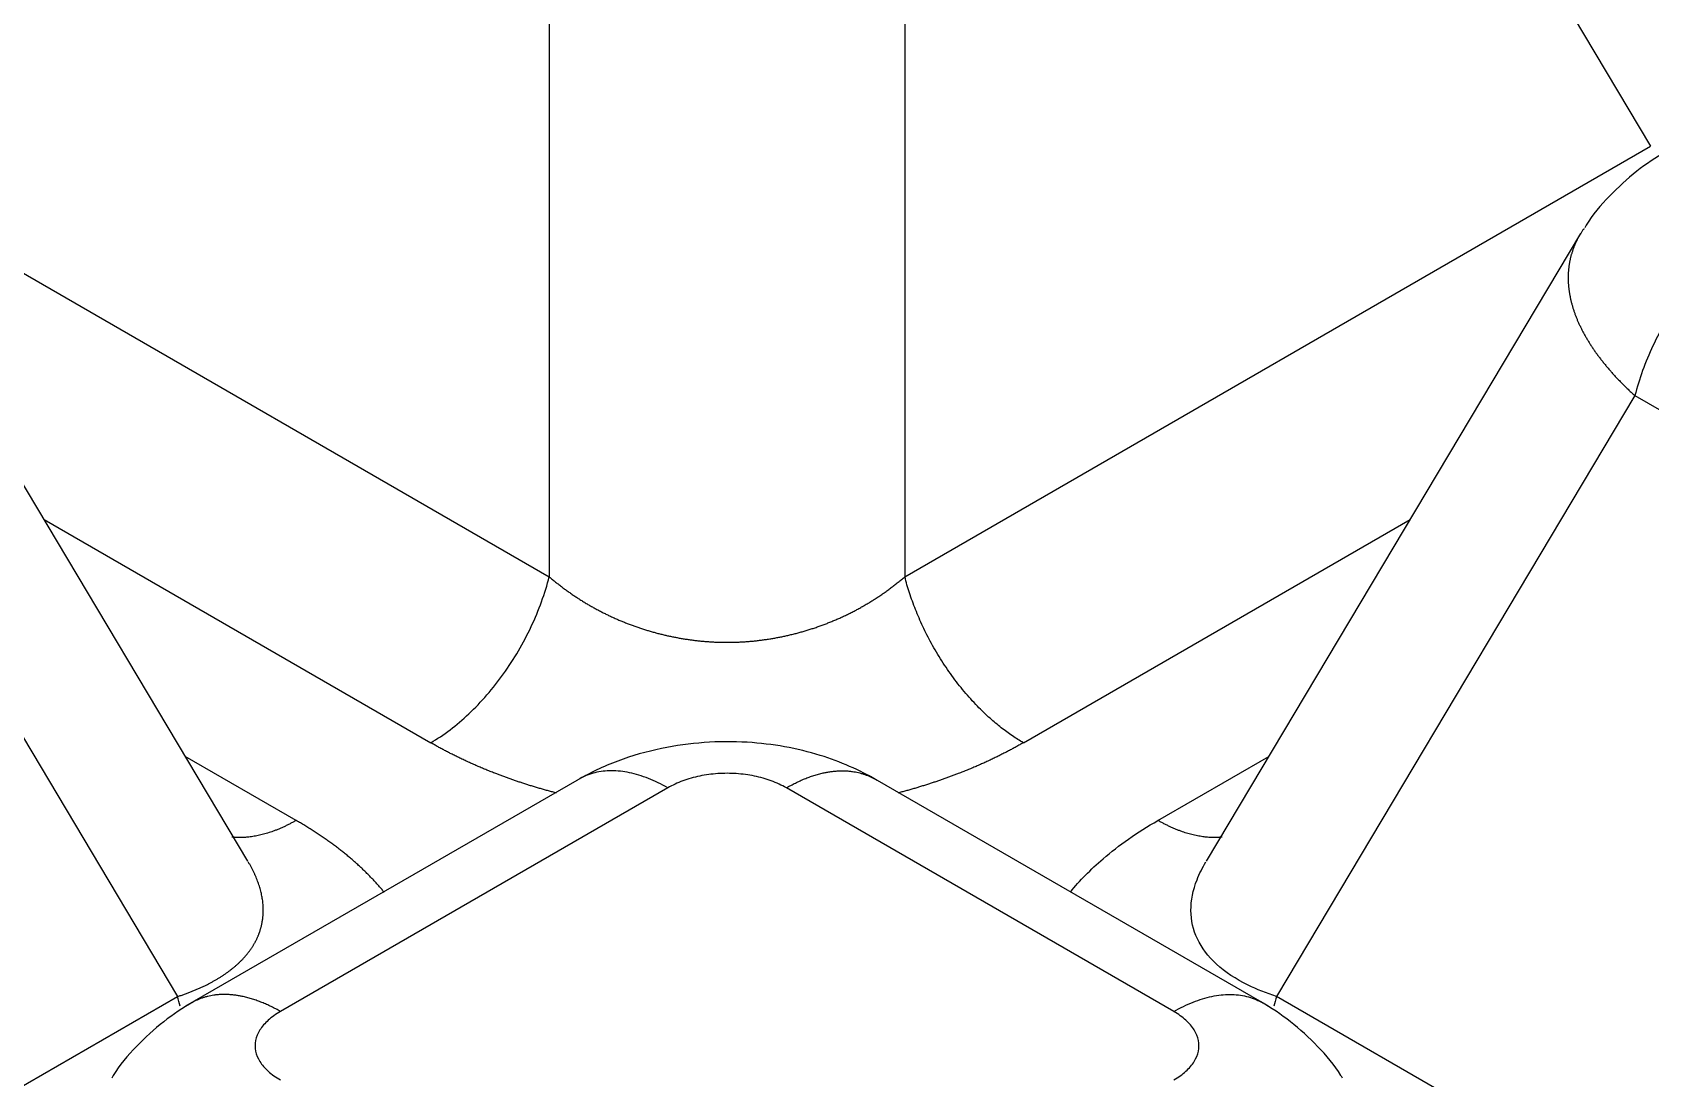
# Model space of a CAD drawing. Header units: millimetres. Extents: x -1286 to 291, y 5350 to 5880.
# Drawn here: x -713.02 to -694.67, y 5615.81 to 5627.67 of the extents above; entities that cross this region are included whole.
import ezdxf

# ---------------------------------------------------------------- set-up
doc = ezdxf.new("R2010")
doc.units = ezdxf.units.MM
doc.layers.add('粗实线层', color=7, linetype='Continuous', lineweight=35)

msp = doc.modelspace()

# ---------------------------------------------------------------- linework, layer by layer
at = {"layer": '粗实线层', "lineweight": 25}
for p, q in [((-698.732, 5633.197, 2078.952), (-694.669, 5626.384, 2078.952)), ((-707.156, 5630.661, 2078.952), (-707.156, 5621.502, 2078.952)), ((-703.125, 5630.661, 2078.952), (-703.124, 5621.502, 2078.952)), ((-715.611, 5626.384, 2078.952), (-707.156, 5621.502, 2078.952)), ((-703.124, 5621.502, 2078.952), (-694.669, 5626.384, 2078.952)), ((-710.573, 5618.275, 2078.952), (-714.817, 5625.392, 2078.952)), ((-695.464, 5625.392, 2078.952), (-699.707, 5618.276, 2078.952)), ((-715.432, 5623.555, 2078.952), (-711.369, 5616.742, 2078.952)), ((-694.848, 5623.555, 2078.952), (-698.911, 5616.742, 2078.952)), ((-694.848, 5623.555, 2078.952), (-689.784, 5620.631, 2078.952)), ((-712.884, 5622.151, 2078.952), (-708.5, 5619.62, 2078.952)), ((-701.781, 5619.62, 2078.952), (-697.396, 5622.151, 2078.952)), ((-710.026, 5618.739, 2078.952), (-711.282, 5619.464, 2078.952)), ((-700.255, 5618.739, 2078.952), (-698.999, 5619.464, 2078.952)), ((-706.747, 5619.248, 2078.952), (-711.28, 5616.631, 2078.952)), ((-705.812, 5619.108, 2078.952), (-710.204, 5616.572, 2078.952)), ((-700.076, 5616.572, 2078.952), (-704.468, 5619.108, 2078.952)), ((-699.001, 5616.631, 2078.952), (-703.534, 5619.248, 2078.952)), ((-719.825, 5611.861, 2078.952), (-711.369, 5616.742, 2078.952)), ((-689.784, 5611.473, 2078.952), (-698.911, 5616.742, 2078.952))]:
    msp.add_line(p, q, dxfattribs=at)
for centre, major_axis, start_param, end_param in [((-768.103, 5619.466, 2078.952), (101.531, 0), 5.605815, 8.437063), ((-768.103, 5617.004, 2078.952), (-99.521, 0), 2.999437, 4.219882), ((-763.839, 5617.004, 2078.952), (-86.224, 0), 2.357601, 3.925584), ((-763.839, 5616.564, 2078.952), (-85.581, 0), 3.253022, 3.911231), ((-763.839, 5607.835, 2078.952), (83.696, 0), 0.0297, 0.746583), ((-763.839, 5607.157, 2078.952), (82.706, 0), 6.202093, 7.023547), ((-763.839, 5614.543, 2078.952), (-87.342, 0), 2.365166, 3.178643)]:
    msp.add_ellipse(centre, major_axis=major_axis, ratio=0.57735, start_param=start_param, end_param=end_param, dxfattribs=at)
msp.add_ellipse((-763.839, 5617.004, 2078.952), major_axis=(-86.564, 0), ratio=0.57735, dxfattribs=at)
for points, degree, knots in [([(-694.491, 5626.323, 2078.952), (-694.61, 5626.256, 2078.952), (-694.839, 5626.104, 2078.952), (-695.144, 5625.819, 2078.952), (-695.339, 5625.598, 2078.952), (-695.411, 5625.468, 2078.952), (-695.417, 5625.457, 2078.952)], 3, [0, 0, 0, 0, 0.310329, 0.634006, 0.969092, 1, 1, 1, 1]), ([(-695.425, 5625.449, 2078.952), (-695.427, 5625.446, 2078.952), (-695.433, 5625.439, 2078.952), (-695.441, 5625.427, 2078.952), (-695.449, 5625.414, 2078.952), (-695.458, 5625.4, 2078.952), (-695.466, 5625.387, 2078.952), (-695.474, 5625.374, 2078.952), (-695.482, 5625.36, 2078.952), (-695.49, 5625.347, 2078.952), (-695.497, 5625.333, 2078.952), (-695.504, 5625.319, 2078.952), (-695.511, 5625.305, 2078.952), (-695.518, 5625.291, 2078.952), (-695.524, 5625.277, 2078.952), (-695.53, 5625.263, 2078.952), (-695.536, 5625.249, 2078.952), (-695.542, 5625.234, 2078.952), (-695.547, 5625.22, 2078.952), (-695.552, 5625.205, 2078.952), (-695.557, 5625.191, 2078.952), (-695.562, 5625.176, 2078.952), (-695.566, 5625.161, 2078.952), (-695.571, 5625.147, 2078.952), (-695.575, 5625.132, 2078.952), (-695.578, 5625.117, 2078.952), (-695.582, 5625.102, 2078.952), (-695.585, 5625.087, 2078.952), (-695.588, 5625.071, 2078.952), (-695.591, 5625.056, 2078.952), (-695.593, 5625.041, 2078.952), (-695.596, 5625.025, 2078.952), (-695.598, 5625.01, 2078.952), (-695.599, 5624.994, 2078.952), (-695.601, 5624.979, 2078.952), (-695.602, 5624.963, 2078.952), (-695.603, 5624.947, 2078.952), (-695.604, 5624.931, 2078.952), (-695.604, 5624.916, 2078.952), (-695.604, 5624.9, 2078.952), (-695.604, 5624.884, 2078.952), (-695.604, 5624.868, 2078.952), (-695.604, 5624.852, 2078.952), (-695.603, 5624.836, 2078.952), (-695.602, 5624.819, 2078.952), (-695.601, 5624.803, 2078.952), (-695.599, 5624.787, 2078.952), (-695.598, 5624.771, 2078.952), (-695.596, 5624.754, 2078.952), (-695.593, 5624.738, 2078.952), (-695.591, 5624.722, 2078.952), (-695.588, 5624.705, 2078.952), (-695.585, 5624.689, 2078.952), (-695.582, 5624.672, 2078.952), (-695.578, 5624.656, 2078.952), (-695.575, 5624.639, 2078.952), (-695.571, 5624.622, 2078.952), (-695.566, 5624.606, 2078.952), (-695.562, 5624.589, 2078.952), (-695.557, 5624.572, 2078.952), (-695.552, 5624.556, 2078.952), (-695.547, 5624.539, 2078.952), (-695.542, 5624.522, 2078.952), (-695.536, 5624.505, 2078.952), (-695.53, 5624.489, 2078.952), (-695.524, 5624.472, 2078.952), (-695.517, 5624.455, 2078.952), (-695.511, 5624.438, 2078.952), (-695.504, 5624.421, 2078.952), (-695.497, 5624.404, 2078.952), (-695.489, 5624.387, 2078.952), (-695.482, 5624.371, 2078.952), (-695.474, 5624.354, 2078.952), (-695.466, 5624.337, 2078.952), (-695.458, 5624.32, 2078.952), (-695.449, 5624.303, 2078.952), (-695.441, 5624.286, 2078.952), (-695.432, 5624.269, 2078.952), (-695.422, 5624.252, 2078.952), (-695.413, 5624.235, 2078.952), (-695.403, 5624.218, 2078.952), (-695.393, 5624.201, 2078.952), (-695.383, 5624.185, 2078.952), (-695.373, 5624.168, 2078.952), (-695.363, 5624.151, 2078.952), (-695.352, 5624.134, 2078.952), (-695.341, 5624.117, 2078.952), (-695.33, 5624.1, 2078.952), (-695.318, 5624.083, 2078.952), (-695.307, 5624.066, 2078.952), (-695.295, 5624.049, 2078.952), (-695.283, 5624.033, 2078.952), (-695.271, 5624.016, 2078.952), (-695.258, 5623.999, 2078.952), (-695.245, 5623.982, 2078.952), (-695.233, 5623.965, 2078.952), (-695.219, 5623.949, 2078.952), (-695.206, 5623.932, 2078.952), (-695.193, 5623.915, 2078.952), (-695.179, 5623.899, 2078.952), (-695.165, 5623.882, 2078.952), (-695.151, 5623.865, 2078.952), (-695.137, 5623.849, 2078.952), (-695.122, 5623.832, 2078.952), (-695.108, 5623.816, 2078.952), (-695.093, 5623.799, 2078.952), (-695.078, 5623.782, 2078.952), (-695.063, 5623.766, 2078.952), (-695.047, 5623.75, 2078.952), (-695.032, 5623.733, 2078.952), (-695.016, 5623.717, 2078.952), (-695, 5623.7, 2078.952), (-694.984, 5623.684, 2078.952), (-694.967, 5623.668, 2078.952), (-694.951, 5623.652, 2078.952), (-694.934, 5623.635, 2078.952), (-694.917, 5623.619, 2078.952), (-694.9, 5623.603, 2078.952), (-694.883, 5623.587, 2078.952), (-694.866, 5623.571, 2078.952), (-694.854, 5623.56, 2078.952), (-694.848, 5623.555, 2078.952)], 3, [0, 0, 0, 0, 0.005999, 0.014421, 0.022846, 0.031272, 0.039701, 0.04813, 0.056562, 0.064995, 0.073429, 0.081865, 0.090302, 0.09874, 0.107179, 0.11562, 0.124061, 0.132503, 0.140947, 0.149391, 0.157836, 0.166282, 0.174729, 0.183177, 0.191626, 0.200076, 0.208526, 0.216978, 0.225431, 0.233884, 0.242338, 0.250793, 0.259249, 0.267705, 0.276161, 0.284618, 0.293075, 0.301533, 0.30999, 0.318448, 0.326905, 0.335363, 0.34382, 0.352277, 0.360734, 0.36919, 0.377646, 0.386101, 0.394555, 0.403009, 0.411462, 0.419914, 0.428366, 0.436816, 0.445266, 0.453715, 0.462163, 0.470611, 0.479057, 0.487503, 0.495948, 0.504391, 0.512834, 0.521276, 0.529717, 0.538157, 0.546595, 0.555032, 0.563468, 0.571902, 0.580335, 0.588766, 0.597195, 0.605622, 0.614048, 0.622471, 0.630892, 0.639311, 0.647728, 0.656143, 0.664555, 0.672966, 0.681376, 0.689784, 0.69819, 0.706595, 0.714999, 0.723401, 0.731803, 0.740203, 0.748602, 0.756999, 0.765396, 0.773791, 0.782186, 0.790579, 0.798971, 0.807362, 0.815751, 0.824139, 0.832526, 0.840911, 0.849295, 0.857678, 0.866059, 0.874439, 0.882817, 0.891195, 0.899571, 0.907946, 0.91632, 0.924693, 0.933065, 0.941436, 0.949806, 0.958175, 0.966542, 0.974909, 0.983274, 0.991638, 1, 1, 1, 1]), ([(-693.504, 5625.438, 2078.952), (-693.578, 5625.395, 2078.952), (-693.651, 5625.346, 2078.952), (-693.796, 5625.236, 2078.952), (-693.868, 5625.176, 2078.952), (-694.007, 5625.043, 2078.952), (-694.076, 5624.972, 2078.952), (-694.207, 5624.82, 2078.952), (-694.27, 5624.74, 2078.952), (-694.389, 5624.572, 2078.952), (-694.446, 5624.485, 2078.952), (-694.551, 5624.306, 2078.952), (-694.599, 5624.214, 2078.952), (-694.687, 5624.028, 2078.952), (-694.726, 5623.933, 2078.952), (-694.795, 5623.744, 2078.952), (-694.824, 5623.649, 2078.952), (-694.848, 5623.555, 2078.952)], 3, [0, 0, 0, 0, 0.125, 0.125, 0.25, 0.25, 0.375, 0.375, 0.5, 0.5, 0.625, 0.625, 0.75, 0.75, 0.875, 0.875, 1, 1, 1, 1]), ([(-708.5, 5619.62, 2078.952), (-708.427, 5619.662, 2078.952), (-708.353, 5619.711, 2078.952), (-708.208, 5619.821, 2078.952), (-708.137, 5619.882, 2078.952), (-707.997, 5620.014, 2078.952), (-707.929, 5620.086, 2078.952), (-707.797, 5620.237, 2078.952), (-707.734, 5620.318, 2078.952), (-707.615, 5620.485, 2078.952), (-707.558, 5620.572, 2078.952), (-707.453, 5620.751, 2078.952), (-707.405, 5620.843, 2078.952), (-707.317, 5621.03, 2078.952), (-707.278, 5621.124, 2078.952), (-707.209, 5621.314, 2078.952), (-707.18, 5621.409, 2078.952), (-707.156, 5621.502, 2078.952)], 3, [0, 0, 0, 0, 0.125, 0.125, 0.25, 0.25, 0.375, 0.375, 0.5, 0.5, 0.625, 0.625, 0.75, 0.75, 0.875, 0.875, 1, 1, 1, 1]), ([(-707.156, 5621.502, 2078.952), (-707.15, 5621.497, 2078.952), (-707.138, 5621.487, 2078.952), (-707.12, 5621.472, 2078.952), (-707.102, 5621.457, 2078.952), (-707.084, 5621.442, 2078.952), (-707.065, 5621.427, 2078.952), (-707.047, 5621.412, 2078.952), (-707.028, 5621.398, 2078.952), (-707.01, 5621.384, 2078.952), (-706.991, 5621.369, 2078.952), (-706.972, 5621.356, 2078.952), (-706.953, 5621.342, 2078.952), (-706.934, 5621.328, 2078.952), (-706.915, 5621.315, 2078.952), (-706.895, 5621.301, 2078.952), (-706.876, 5621.288, 2078.952), (-706.856, 5621.275, 2078.952), (-706.837, 5621.262, 2078.952), (-706.817, 5621.25, 2078.952), (-706.798, 5621.237, 2078.952), (-706.778, 5621.225, 2078.952), (-706.758, 5621.212, 2078.952), (-706.738, 5621.2, 2078.952), (-706.718, 5621.189, 2078.952), (-706.698, 5621.177, 2078.952), (-706.678, 5621.165, 2078.952), (-706.657, 5621.154, 2078.952), (-706.637, 5621.143, 2078.952), (-706.617, 5621.132, 2078.952), (-706.596, 5621.121, 2078.952), (-706.576, 5621.11, 2078.952), (-706.555, 5621.099, 2078.952), (-706.534, 5621.089, 2078.952), (-706.514, 5621.079, 2078.952), (-706.493, 5621.069, 2078.952), (-706.472, 5621.059, 2078.952), (-706.451, 5621.049, 2078.952), (-706.43, 5621.039, 2078.952), (-706.409, 5621.03, 2078.952), (-706.388, 5621.02, 2078.952), (-706.367, 5621.011, 2078.952), (-706.346, 5621.002, 2078.952), (-706.324, 5620.994, 2078.952), (-706.303, 5620.985, 2078.952), (-706.282, 5620.976, 2078.952), (-706.26, 5620.968, 2078.952), (-706.239, 5620.96, 2078.952), (-706.217, 5620.952, 2078.952), (-706.196, 5620.944, 2078.952), (-706.174, 5620.936, 2078.952), (-706.153, 5620.929, 2078.952), (-706.131, 5620.922, 2078.952), (-706.11, 5620.914, 2078.952), (-706.088, 5620.907, 2078.952), (-706.066, 5620.901, 2078.952), (-706.044, 5620.894, 2078.952), (-706.022, 5620.887, 2078.952), (-706.001, 5620.881, 2078.952), (-705.979, 5620.875, 2078.952), (-705.957, 5620.869, 2078.952), (-705.935, 5620.863, 2078.952), (-705.913, 5620.857, 2078.952), (-705.891, 5620.852, 2078.952), (-705.869, 5620.846, 2078.952), (-705.847, 5620.841, 2078.952), (-705.825, 5620.836, 2078.952), (-705.803, 5620.831, 2078.952), (-705.781, 5620.826, 2078.952), (-705.759, 5620.822, 2078.952), (-705.737, 5620.817, 2078.952), (-705.715, 5620.813, 2078.952), (-705.693, 5620.809, 2078.952), (-705.671, 5620.805, 2078.952), (-705.649, 5620.801, 2078.952), (-705.626, 5620.797, 2078.952), (-705.604, 5620.794, 2078.952), (-705.582, 5620.791, 2078.952), (-705.56, 5620.788, 2078.952), (-705.538, 5620.785, 2078.952), (-705.516, 5620.782, 2078.952), (-705.494, 5620.779, 2078.952), (-705.472, 5620.777, 2078.952), (-705.449, 5620.774, 2078.952), (-705.427, 5620.772, 2078.952), (-705.405, 5620.77, 2078.952), (-705.383, 5620.768, 2078.952), (-705.361, 5620.767, 2078.952), (-705.339, 5620.765, 2078.952), (-705.317, 5620.764, 2078.952), (-705.295, 5620.762, 2078.952), (-705.273, 5620.761, 2078.952), (-705.251, 5620.76, 2078.952), (-705.229, 5620.76, 2078.952), (-705.207, 5620.759, 2078.952), (-705.185, 5620.759, 2078.952), (-705.163, 5620.759, 2078.952), (-705.133, 5620.758, 2078.952), (-705.095, 5620.759, 2078.952), (-705.049, 5620.76, 2078.952), (-705.003, 5620.761, 2078.952), (-704.957, 5620.764, 2078.952), (-704.911, 5620.767, 2078.952), (-704.865, 5620.771, 2078.952), (-704.819, 5620.775, 2078.952), (-704.773, 5620.781, 2078.952), (-704.726, 5620.787, 2078.952), (-704.68, 5620.793, 2078.952), (-704.634, 5620.801, 2078.952), (-704.588, 5620.809, 2078.952), (-704.542, 5620.817, 2078.952), (-704.496, 5620.827, 2078.952), (-704.45, 5620.837, 2078.952), (-704.404, 5620.848, 2078.952), (-704.358, 5620.86, 2078.952), (-704.312, 5620.872, 2078.952), (-704.266, 5620.885, 2078.952), (-704.221, 5620.899, 2078.952), (-704.176, 5620.913, 2078.952), (-704.13, 5620.928, 2078.952), (-704.085, 5620.944, 2078.952), (-704.04, 5620.96, 2078.952), (-703.996, 5620.978, 2078.952), (-703.951, 5620.996, 2078.952), (-703.907, 5621.014, 2078.952), (-703.863, 5621.034, 2078.952), (-703.819, 5621.054, 2078.952), (-703.775, 5621.074, 2078.952), (-703.732, 5621.096, 2078.952), (-703.689, 5621.118, 2078.952), (-703.646, 5621.141, 2078.952), (-703.604, 5621.165, 2078.952), (-703.562, 5621.189, 2078.952), (-703.52, 5621.214, 2078.952), (-703.479, 5621.24, 2078.952), (-703.438, 5621.266, 2078.952), (-703.397, 5621.293, 2078.952), (-703.357, 5621.321, 2078.952), (-703.317, 5621.349, 2078.952), (-703.278, 5621.379, 2078.952), (-703.239, 5621.409, 2078.952), (-703.2, 5621.439, 2078.952), (-703.162, 5621.47, 2078.952), (-703.137, 5621.492, 2078.952), (-703.124, 5621.502, 2078.952)], 3, [0, 0, 0, 0, 0.005894, 0.011771, 0.017629, 0.023469, 0.029291, 0.035096, 0.040883, 0.046652, 0.052404, 0.058139, 0.063856, 0.069556, 0.07524, 0.080906, 0.086555, 0.092188, 0.097804, 0.103403, 0.108986, 0.114553, 0.120104, 0.125638, 0.131157, 0.13666, 0.142147, 0.147618, 0.153074, 0.158515, 0.16394, 0.16935, 0.174745, 0.180125, 0.185491, 0.190842, 0.196178, 0.2015, 0.206808, 0.212101, 0.217381, 0.222646, 0.227898, 0.233136, 0.238361, 0.243572, 0.248771, 0.253956, 0.259128, 0.264287, 0.269434, 0.274568, 0.27969, 0.2848, 0.289898, 0.294983, 0.300057, 0.305119, 0.31017, 0.315209, 0.320237, 0.325254, 0.33026, 0.335256, 0.340241, 0.345215, 0.350179, 0.355133, 0.360077, 0.365011, 0.369936, 0.374851, 0.379757, 0.384654, 0.389541, 0.39442, 0.39929, 0.404152, 0.409005, 0.41385, 0.418687, 0.423516, 0.428338, 0.433152, 0.437959, 0.442759, 0.447551, 0.452337, 0.457117, 0.461889, 0.466656, 0.471417, 0.476171, 0.48092, 0.485663, 0.490401, 0.495134, 0.499862, 0.509737, 0.519634, 0.529556, 0.539505, 0.54948, 0.559485, 0.569521, 0.57959, 0.589692, 0.59983, 0.610005, 0.620219, 0.630472, 0.640767, 0.651106, 0.661488, 0.671917, 0.682393, 0.692917, 0.703492, 0.714118, 0.724796, 0.735529, 0.746317, 0.757161, 0.768063, 0.779025, 0.790046, 0.801129, 0.812275, 0.823484, 0.834759, 0.846099, 0.857506, 0.868982, 0.880527, 0.892142, 0.903828, 0.915587, 0.927418, 0.939324, 0.951306, 0.963363, 0.975497, 0.987709, 1, 1, 1, 1]), ([(-707.075, 5619.049, 2078.952), (-707.426, 5619.141, 2078.952), (-707.75, 5619.265, 2078.952), (-708.152, 5619.419, 2078.952), (-708.5, 5619.62, 2078.952)], 2, [0, 0, 0, 0.451416, 0.451416, 1, 1, 1]), ([(-703.437, 5619.192, 2078.952), (-703.64, 5619.31, 2078.952), (-704.098, 5619.512, 2078.952), (-704.944, 5619.665, 2078.952), (-705.75, 5619.607, 2078.952), (-706.396, 5619.42, 2078.952), (-706.698, 5619.277, 2078.952), (-706.844, 5619.192, 2078.952)], 3, [0, 0, 0, 0, 0.204046, 0.436748, 0.701689, 0.846889, 1, 1, 1, 1]), ([(-701.781, 5619.62, 2078.952), (-702.128, 5619.419, 2078.952), (-702.531, 5619.265, 2078.952), (-702.854, 5619.141, 2078.952), (-703.205, 5619.049, 2078.952)], 2, [0, 0, 0, 0.54881, 0.54881, 1, 1, 1]), ([(-705.812, 5619.108, 2078.952), (-705.886, 5619.15, 2078.952), (-705.959, 5619.186, 2078.952), (-706.104, 5619.243, 2078.952), (-706.176, 5619.265, 2078.952), (-706.315, 5619.294, 2078.952), (-706.384, 5619.301, 2078.952), (-706.515, 5619.301, 2078.952), (-706.578, 5619.294, 2078.952), (-706.697, 5619.264, 2078.952), (-706.754, 5619.242, 2078.952), (-706.81, 5619.211, 2078.952), (-706.814, 5619.209, 2078.952), (-706.817, 5619.207, 2078.952)], 3, [0, 0, 0, 0, 0.19719, 0.19719, 0.39438, 0.39438, 0.59157, 0.59157, 0.78876, 0.78876, 0.98595, 0.98595, 1, 1, 1, 1]), ([(-709.027, 5617.922, 2078.952), (-709.033, 5617.93, 2078.952), (-709.048, 5617.949, 2078.952), (-709.074, 5617.979, 2078.952), (-709.104, 5618.013, 2078.952), (-709.134, 5618.047, 2078.952), (-709.166, 5618.08, 2078.952), (-709.198, 5618.114, 2078.952), (-709.231, 5618.147, 2078.952), (-709.265, 5618.18, 2078.952), (-709.3, 5618.213, 2078.952), (-709.336, 5618.246, 2078.952), (-709.373, 5618.278, 2078.952), (-709.41, 5618.311, 2078.952), (-709.449, 5618.343, 2078.952), (-709.488, 5618.375, 2078.952), (-709.528, 5618.407, 2078.952), (-709.569, 5618.438, 2078.952), (-709.611, 5618.469, 2078.952), (-709.654, 5618.5, 2078.952), (-709.697, 5618.531, 2078.952), (-709.742, 5618.562, 2078.952), (-709.787, 5618.592, 2078.952), (-709.833, 5618.622, 2078.952), (-709.88, 5618.652, 2078.952), (-709.928, 5618.681, 2078.952), (-709.976, 5618.71, 2078.952), (-710.009, 5618.729, 2078.952), (-710.026, 5618.739, 2078.952)], 3, [0, 0, 0, 0, 0.025205, 0.062872, 0.100648, 0.138536, 0.176537, 0.214649, 0.252875, 0.291214, 0.329666, 0.36823, 0.406907, 0.445694, 0.484591, 0.523598, 0.562711, 0.601931, 0.641257, 0.68069, 0.72023, 0.759878, 0.799634, 0.839496, 0.879465, 0.91954, 0.959718, 1, 1, 1, 1]), ([(-701.248, 5617.927, 2078.952), (-701.143, 5618.056, 2078.952), (-700.861, 5618.343, 2078.952), (-700.492, 5618.602, 2078.952), (-700.255, 5618.739, 2078.952)], 3, [0, 0, 0, 0, 0.440872, 1, 1, 1, 1]), ([(-711.369, 5616.742, 2078.952), (-711.363, 5616.744, 2078.952), (-711.349, 5616.749, 2078.952), (-711.329, 5616.755, 2078.952), (-711.309, 5616.762, 2078.952), (-711.29, 5616.769, 2078.952), (-711.27, 5616.776, 2078.952), (-711.251, 5616.783, 2078.952), (-711.232, 5616.79, 2078.952), (-711.214, 5616.798, 2078.952), (-711.195, 5616.805, 2078.952), (-711.177, 5616.813, 2078.952), (-711.159, 5616.82, 2078.952), (-711.141, 5616.828, 2078.952), (-711.123, 5616.836, 2078.952), (-711.106, 5616.844, 2078.952), (-711.088, 5616.852, 2078.952), (-711.071, 5616.86, 2078.952), (-711.054, 5616.868, 2078.952), (-711.038, 5616.876, 2078.952), (-711.021, 5616.884, 2078.952), (-711.005, 5616.893, 2078.952), (-710.989, 5616.901, 2078.952), (-710.973, 5616.91, 2078.952), (-710.958, 5616.919, 2078.952), (-710.942, 5616.927, 2078.952), (-710.927, 5616.936, 2078.952), (-710.912, 5616.945, 2078.952), (-710.898, 5616.954, 2078.952), (-710.883, 5616.963, 2078.952), (-710.869, 5616.972, 2078.952), (-710.855, 5616.981, 2078.952), (-710.841, 5616.991, 2078.952), (-710.827, 5617, 2078.952), (-710.814, 5617.01, 2078.952), (-710.8, 5617.019, 2078.952), (-710.787, 5617.029, 2078.952), (-710.775, 5617.038, 2078.952), (-710.762, 5617.048, 2078.952), (-710.75, 5617.058, 2078.952), (-710.738, 5617.068, 2078.952), (-710.726, 5617.078, 2078.952), (-710.714, 5617.088, 2078.952), (-710.702, 5617.098, 2078.952), (-710.691, 5617.108, 2078.952), (-710.68, 5617.118, 2078.952), (-710.669, 5617.129, 2078.952), (-710.659, 5617.139, 2078.952), (-710.648, 5617.149, 2078.952), (-710.638, 5617.16, 2078.952), (-710.628, 5617.17, 2078.952), (-710.618, 5617.181, 2078.952), (-710.609, 5617.191, 2078.952), (-710.599, 5617.202, 2078.952), (-710.59, 5617.213, 2078.952), (-710.581, 5617.224, 2078.952), (-710.573, 5617.235, 2078.952), (-710.564, 5617.246, 2078.952), (-710.556, 5617.257, 2078.952), (-710.548, 5617.268, 2078.952), (-710.54, 5617.279, 2078.952), (-710.532, 5617.29, 2078.952), (-710.525, 5617.301, 2078.952), (-710.518, 5617.312, 2078.952), (-710.511, 5617.323, 2078.952), (-710.504, 5617.335, 2078.952), (-710.497, 5617.346, 2078.952), (-710.491, 5617.358, 2078.952), (-710.485, 5617.369, 2078.952), (-710.479, 5617.381, 2078.952), (-710.473, 5617.392, 2078.952), (-710.468, 5617.404, 2078.952), (-710.463, 5617.415, 2078.952), (-710.458, 5617.427, 2078.952), (-710.453, 5617.439, 2078.952), (-710.448, 5617.451, 2078.952), (-710.444, 5617.463, 2078.952), (-710.439, 5617.474, 2078.952), (-710.435, 5617.486, 2078.952), (-710.432, 5617.498, 2078.952), (-710.428, 5617.51, 2078.952), (-710.425, 5617.522, 2078.952), (-710.421, 5617.534, 2078.952), (-710.418, 5617.546, 2078.952), (-710.416, 5617.559, 2078.952), (-710.413, 5617.571, 2078.952), (-710.411, 5617.583, 2078.952), (-710.409, 5617.595, 2078.952), (-710.407, 5617.608, 2078.952), (-710.405, 5617.62, 2078.952), (-710.403, 5617.632, 2078.952), (-710.402, 5617.645, 2078.952), (-710.401, 5617.657, 2078.952), (-710.4, 5617.669, 2078.952), (-710.399, 5617.682, 2078.952), (-710.399, 5617.694, 2078.952), (-710.399, 5617.707, 2078.952), (-710.398, 5617.724, 2078.952), (-710.399, 5617.746, 2078.952), (-710.4, 5617.773, 2078.952), (-710.402, 5617.799, 2078.952), (-710.405, 5617.827, 2078.952), (-710.409, 5617.854, 2078.952), (-710.414, 5617.881, 2078.952), (-710.42, 5617.909, 2078.952), (-710.427, 5617.937, 2078.952), (-710.434, 5617.965, 2078.952), (-710.443, 5617.994, 2078.952), (-710.452, 5618.022, 2078.952), (-710.463, 5618.051, 2078.952), (-710.474, 5618.08, 2078.952), (-710.486, 5618.109, 2078.952), (-710.499, 5618.138, 2078.952), (-710.513, 5618.167, 2078.952), (-710.528, 5618.197, 2078.952), (-710.544, 5618.226, 2078.952), (-710.558, 5618.251, 2078.952), (-710.567, 5618.265, 2078.952), (-710.57, 5618.27, 2078.952)], 3, [0, 0, 0, 0, 0.008493, 0.016959, 0.025398, 0.033811, 0.042197, 0.050557, 0.058891, 0.067199, 0.075482, 0.083738, 0.091969, 0.100174, 0.108355, 0.11651, 0.12464, 0.132745, 0.140826, 0.148882, 0.156914, 0.164921, 0.172905, 0.180865, 0.188801, 0.196713, 0.204602, 0.212468, 0.22031, 0.22813, 0.235927, 0.243702, 0.251454, 0.259184, 0.266892, 0.274578, 0.282242, 0.289885, 0.297507, 0.305107, 0.312687, 0.320246, 0.327784, 0.335301, 0.342799, 0.350277, 0.357734, 0.365173, 0.372591, 0.379991, 0.387371, 0.394733, 0.402076, 0.409401, 0.416707, 0.423996, 0.431267, 0.43852, 0.445755, 0.452974, 0.460176, 0.467361, 0.474529, 0.481681, 0.488818, 0.495938, 0.503043, 0.510132, 0.517206, 0.524266, 0.53131, 0.53834, 0.545356, 0.552358, 0.559346, 0.566321, 0.573282, 0.580231, 0.587166, 0.594089, 0.601, 0.607898, 0.614785, 0.62166, 0.628524, 0.635377, 0.642219, 0.649051, 0.655872, 0.662683, 0.669484, 0.676276, 0.683058, 0.689832, 0.696596, 0.703353, 0.710101, 0.716841, 0.73091, 0.745016, 0.759161, 0.773346, 0.787575, 0.80185, 0.816172, 0.830544, 0.844969, 0.859449, 0.873985, 0.888581, 0.903237, 0.917957, 0.932743, 0.947595, 0.962518, 0.977512, 0.992579, 1, 1, 1, 1]), ([(-698.911, 5616.742, 2078.952), (-699.026, 5616.779, 2078.952), (-699.287, 5616.883, 2078.952), (-699.61, 5617.096, 2078.952), (-699.83, 5617.386, 2078.952), (-699.905, 5617.713, 2078.952), (-699.845, 5618.014, 2078.952), (-699.751, 5618.202, 2078.952), (-699.711, 5618.27, 2078.952)], 3, [0, 0, 0, 0, 0.138382, 0.335915, 0.525079, 0.710196, 0.895258, 1, 1, 1, 1]), ([(-700.076, 5616.572, 2078.952), (-700.003, 5616.614, 2078.952), (-699.929, 5616.65, 2078.952), (-699.784, 5616.707, 2078.952), (-699.713, 5616.729, 2078.952), (-699.573, 5616.758, 2078.952), (-699.505, 5616.766, 2078.952), (-699.374, 5616.765, 2078.952), (-699.311, 5616.758, 2078.952), (-699.191, 5616.728, 2078.952), (-699.135, 5616.706, 2078.952), (-699.077, 5616.674, 2078.952), (-699.071, 5616.671, 2078.952), (-699.066, 5616.668, 2078.952)], 3, [0, 0, 0, 0, 0.195838, 0.195838, 0.391677, 0.391677, 0.587515, 0.587515, 0.783354, 0.783354, 0.979192, 0.979192, 1, 1, 1, 1]), ([(-711.191, 5616.682, 2078.952), (-711.31, 5616.614, 2078.952), (-711.539, 5616.462, 2078.952), (-711.844, 5616.177, 2078.952), (-712.039, 5615.956, 2078.952), (-712.111, 5615.826, 2078.952), (-712.117, 5615.815, 2078.952)], 3, [0, 0, 0, 0, 0.310329, 0.634006, 0.969092, 1, 1, 1, 1]), ([(-698.163, 5615.815, 2078.952), (-698.169, 5615.826, 2078.952), (-698.241, 5615.956, 2078.952), (-698.437, 5616.177, 2078.952), (-698.742, 5616.462, 2078.952), (-698.971, 5616.614, 2078.952), (-699.089, 5616.682, 2078.952)], 3, [0, 0, 0, 0, 0.030831, 0.365963, 0.689677, 1, 1, 1, 1])]:
    msp.add_open_spline(points, degree=degree, knots=knots, dxfattribs=at)
for points, weights in [([(-701.781, 5619.62, 2078.952), (-702.409, 5619.982, 2078.952), (-702.92, 5620.699, 2078.952), (-703.125, 5621.502, 2078.952)], [1.10246919275, 0.965843951911, 0.965843602416, 1.10246814427]), ([(-704.468, 5619.108, 2078.952), (-704.092, 5619.325, 2078.952), (-703.738, 5619.366, 2078.952), (-703.463, 5619.207, 2078.952)], [1.10246344043, 1.0164084024, 0.984559061101, 1.00691541652]), ([(-710.026, 5618.739, 2078.952), (-710.279, 5618.592, 2078.952), (-710.529, 5618.525, 2078.952), (-710.754, 5618.55, 2078.952)], [1.10247137787, 1.04287013917, 1.00926865568, 1.00166692741]), ([(-699.527, 5618.55, 2078.952), (-699.752, 5618.525, 2078.952), (-700.001, 5618.592, 2078.952), (-700.255, 5618.739, 2078.952)], [1.00166696488, 1.00926877138, 1.04287028379, 1.1024715021]), ([(-710.204, 5616.572, 2078.952), (-710.583, 5616.79, 2078.952), (-710.94, 5616.83, 2078.952), (-711.215, 5616.668, 2078.952)], [1.10246344043, 1.01583209582, 0.984134905074, 1.00737186818])]:
    msp.add_rational_spline(points, weights, degree=3, dxfattribs=at)
for points in [[(-704.468, 5619.108, 2078.952), (-704.521, 5619.138, 2078.952), (-704.635, 5619.191, 2078.952), (-704.828, 5619.246, 2078.952), (-705.035, 5619.274, 2078.952), (-705.246, 5619.274, 2078.952), (-705.452, 5619.246, 2078.952), (-705.646, 5619.191, 2078.952), (-705.759, 5619.138, 2078.952), (-705.812, 5619.108, 2078.952)], [(-711.339, 5616.631, 2078.952), (-711.35, 5616.668, 2078.952), (-711.36, 5616.705, 2078.952), (-711.369, 5616.742, 2078.952)], [(-698.911, 5616.742, 2078.952), (-698.921, 5616.705, 2078.952), (-698.931, 5616.668, 2078.952), (-698.942, 5616.631, 2078.952)], [(-710.204, 5616.572, 2078.952), (-710.257, 5616.541, 2078.952), (-710.349, 5616.476, 2078.952), (-710.444, 5616.364, 2078.952), (-710.493, 5616.245, 2078.952), (-710.493, 5616.123, 2078.952), (-710.444, 5616.004, 2078.952), (-710.348, 5615.892, 2078.952), (-710.257, 5615.826, 2078.952), (-710.204, 5615.796, 2078.952)], [(-700.076, 5615.796, 2078.952), (-700.023, 5615.826, 2078.952), (-699.932, 5615.892, 2078.952), (-699.836, 5616.004, 2078.952), (-699.788, 5616.123, 2078.952), (-699.788, 5616.245, 2078.952), (-699.836, 5616.364, 2078.952), (-699.932, 5616.476, 2078.952), (-700.023, 5616.541, 2078.952), (-700.076, 5616.572, 2078.952)]]:
    msp.add_open_spline(points, degree=3, dxfattribs=at)

doc.saveas('drawing.dxf')
